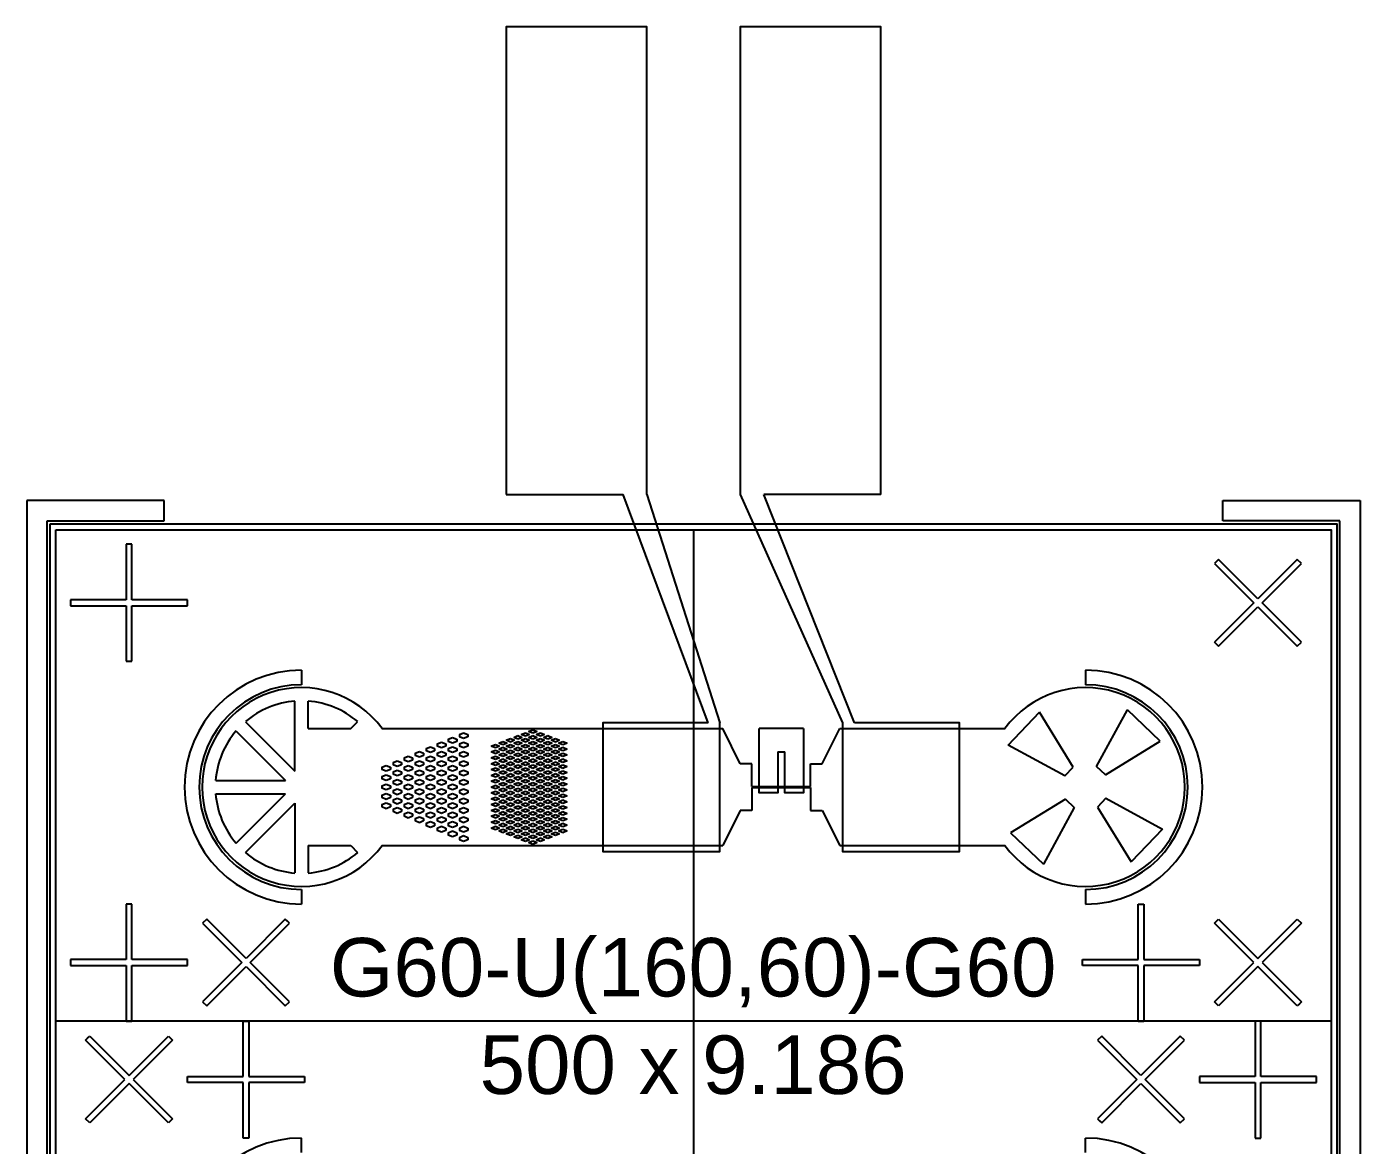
# Model space of a CAD drawing. Header units: inches. Extents: x -271009 to 5700, y -37000 to 38138.
# Drawn here: x -18200 to -6800, y -1062 to 8500 of the extents above; entities that cross this region are included whole.
import ezdxf

# ---------------------------------------------------------------- set-up
doc = ezdxf.new("R2010")
doc.units = ezdxf.units.IN
doc.header["$MEASUREMENT"] = 0
for name, color, linetype in [('Construction', 3, 'Continuous'), ('Electrodes', 4, 'Continuous'), ('PDMS', 6, 'Continuous')]:
    doc.layers.add(name, color=color, linetype=linetype)
doc.styles.get("Standard").update_dxf_attribs({"font": 'arial.ttf'})

msp = doc.modelspace()

# ---------------------------------------------------------------- linework, layer by layer
at = {"layer": 'Construction'}
for p, q in [((-12500, 4200), (-12500, -4200)), ((-7050, 0), (-17950, 0))]:
    msp.add_line(p, q, dxfattribs=at)
at = {"layer": 'Electrodes'}
for p, q in [((-17025, 4450), (-18200, 4450)), ((-18200, 4450), (-18200, -4450)), ((-17025, 4275), (-17025, 4450)), ((-14100, 4500), (-13100, 4500)), ((-12375, 2550), (-13100, 4500)), ((-12900, 4500), (-12275, 2550)), ((-12100, 4500), (-11225, 2550)), ((-10900, 4500), (-11900, 4500)), ((-11125, 2550), (-11900, 4500)), ((-7975, 4275), (-7975, 4450)), ((-7975, 4450), (-6800, 4450)), ((-6800, 4450), (-6800, -4450)), ((-18025, -4275), (-18025, 4275)), ((-18025, 4275), (-17025, 4275)), ((-6975, 4275), (-7975, 4275)), ((-6975, -4275), (-6975, 4275)), ((-17300, 4075), (-17350, 4075)), ((-17350, 4075), (-17350, 3600)), ((-17300, 3600), (-17300, 4075)), ((-8011, 3946), (-8046, 3911)), ((-8046, 3911), (-7710, 3575)), ((-7675, 3610), (-8011, 3946)), ((-7339, 3946), (-7675, 3610)), ((-7640, 3575), (-7304, 3911)), ((-7304, 3911), (-7339, 3946)), ((-17350, 3600), (-17825, 3600)), ((-17825, 3600), (-17825, 3550)), ((-17825, 3550), (-17350, 3550)), ((-17350, 3550), (-17350, 3075)), ((-16825, 3600), (-17300, 3600)), ((-17300, 3075), (-17300, 3550)), ((-17300, 3550), (-16825, 3550)), ((-16825, 3550), (-16825, 3600)), ((-7710, 3575), (-8046, 3239)), ((-8011, 3204), (-7675, 3540)), ((-7675, 3540), (-7339, 3204)), ((-7304, 3239), (-7640, 3575)), ((-8011, 3204), (-8046, 3239)), ((-7339, 3204), (-7304, 3239)), ((-17350, 3075), (-17300, 3075)), ((-15850, 3000), (-15850, 2875)), ((-9150, 3000), (-9150, 2875)), ((-15850, 1125), (-15850, 1000)), ((-9150, 1125), (-9150, 1000)), ((-17300, 1000), (-17350, 1000)), ((-17350, 1000), (-17350, 525)), ((-17300, 525), (-17300, 1000)), ((-8700, 525), (-8700, 1000)), ((-8700, 1000), (-8650, 1000)), ((-8650, 1000), (-8650, 525)), ((-16661, 871), (-16696, 836)), ((-16696, 836), (-16360, 500)), ((-16325, 535), (-16661, 871)), ((-15989, 871), (-16325, 535)), ((-16290, 500), (-15954, 836)), ((-15971, 854), (-15989, 871)), ((-15954, 836), (-15971, 854)), ((-8046, 836), (-8011, 871)), ((-7710, 500), (-8046, 836)), ((-8011, 871), (-7675, 535)), ((-7675, 535), (-7339, 871)), ((-7304, 836), (-7640, 500)), ((-7339, 871), (-7304, 836)), ((-17350, 525), (-17825, 525)), ((-17825, 525), (-17825, 475)), ((-17825, 475), (-17350, 475)), ((-17350, 475), (-17350, 0)), ((-16825, 525), (-17300, 525)), ((-17300, 0), (-17300, 475)), ((-17300, 475), (-16825, 475)), ((-16825, 475), (-16825, 525)), ((-16360, 500), (-16696, 164)), ((-16661, 129), (-16325, 465)), ((-16325, 465), (-15989, 129)), ((-15954, 164), (-16290, 500)), ((-9175, 475), (-9175, 525)), ((-9175, 525), (-8700, 525)), ((-8700, 475), (-9175, 475)), ((-8700, 0), (-8700, 475)), ((-8650, 525), (-8175, 525)), ((-8175, 475), (-8650, 475)), ((-8650, 475), (-8650, 0)), ((-8175, 525), (-8175, 475)), ((-8046, 164), (-7710, 500)), ((-7675, 465), (-8011, 129)), ((-7339, 129), (-7675, 465)), ((-7640, 500), (-7304, 164)), ((-16696, 164), (-16661, 129)), ((-15989, 129), (-15954, 164)), ((-8011, 129), (-8046, 164)), ((-7321, 146), (-7339, 129)), ((-7304, 164), (-7321, 146)), ((-17350, 0), (-17300, 0)), ((-16350, -475), (-16350, 0)), ((-16300, 0), (-16350, 0)), ((-16300, 0), (-16300, -475)), ((-8700, 0), (-8650, 0)), ((-7650, 0), (-7700, 0)), ((-7700, 0), (-7700, -475)), ((-7650, -475), (-7650, 0)), ((-17696, -164), (-17679, -146)), ((-17360, -500), (-17696, -164)), ((-17679, -146), (-17661, -129)), ((-17661, -129), (-17325, -465)), ((-17325, -465), (-16989, -129)), ((-16954, -164), (-17290, -500)), ((-16989, -129), (-16954, -164)), ((-9011, -129), (-9046, -164)), ((-9046, -164), (-8710, -500)), ((-8675, -465), (-9011, -129)), ((-8339, -129), (-8675, -465)), ((-8640, -500), (-8304, -164)), ((-8304, -164), (-8339, -129)), ((-17696, -836), (-17360, -500)), ((-17325, -535), (-17661, -871)), ((-16989, -871), (-17325, -535)), ((-17290, -500), (-16954, -836)), ((-16825, -475), (-16350, -475)), ((-16825, -525), (-16825, -475)), ((-16350, -525), (-16825, -525)), ((-16350, -1000), (-16350, -525)), ((-16300, -475), (-15825, -475)), ((-15825, -525), (-16300, -525)), ((-16300, -525), (-16300, -1000)), ((-15825, -475), (-15825, -525)), ((-8710, -500), (-9046, -836)), ((-9011, -871), (-8675, -535)), ((-8675, -535), (-8339, -871)), ((-8304, -836), (-8640, -500)), ((-8175, -475), (-8175, -525)), ((-7700, -475), (-8175, -475)), ((-8175, -525), (-7700, -525)), ((-7700, -525), (-7700, -1000)), ((-7175, -475), (-7650, -475)), ((-7650, -1000), (-7650, -525)), ((-7650, -525), (-7175, -525)), ((-7175, -525), (-7175, -475)), ((-17661, -871), (-17696, -836)), ((-16954, -836), (-16989, -871)), ((-9046, -836), (-9029, -854)), ((-9029, -854), (-9011, -871)), ((-8339, -871), (-8304, -836)), ((-16300, -1000), (-16350, -1000)), ((-15850, -1125), (-15850, -1000)), ((-9150, -1125), (-9150, -1000)), ((-7700, -1000), (-7650, -1000))]:
    msp.add_line(p, q, dxfattribs=at)
for points in [[(-12900, 4500), (-12900, 8500), (-14100, 8500), (-14100, 4500)], [(-10900, 4500), (-10900, 8500), (-12100, 8500), (-12100, 4500)], [(-12375, 2550), (-13275, 2550), (-13275, 1450), (-12275, 1450), (-12275, 2550)], [(-11225, 2550), (-11225, 1450), (-10225, 1450), (-10225, 2550), (-11125, 2550)], [(-11780, 2300), (-11780, 1950), (-11940, 1950), (-11940, 2500)], [(-11560, 2500), (-11940, 2500)], [(-11560, 2500), (-11560, 1950), (-11720, 1950), (-11720, 2300)], [(-11780, 2300), (-11720, 2300)]]:
    msp.add_lwpolyline(points, dxfattribs=at)
for centre, radius, start, end in [((-15850, 2000), 1000, 90, 270), ((-9150, 2000), 1000, 270, 90), ((-15850, 2000), 875, 90, 270), ((-9150, 2000), 875, 270, 90), ((-15850, -2000), 1000, 90, 270), ((-9150, -2000), 1000, 270, 90)]:
    msp.add_arc(centre, radius, start, end, dxfattribs=at)
at = {"layer": 'PDMS'}
for p, q in [((-17300, 4075), (-17350, 4075)), ((-17350, 4075), (-17350, 3600)), ((-17300, 3600), (-17300, 4075)), ((-8011, 3946), (-8046, 3911)), ((-8046, 3911), (-7710, 3575)), ((-7675, 3610), (-8011, 3946)), ((-7339, 3946), (-7675, 3610)), ((-7640, 3575), (-7304, 3911)), ((-7304, 3911), (-7339, 3946)), ((-17350, 3600), (-17825, 3600)), ((-17825, 3600), (-17825, 3550)), ((-17825, 3550), (-17350, 3550)), ((-17350, 3550), (-17350, 3075)), ((-16825, 3600), (-17300, 3600)), ((-17300, 3075), (-17300, 3550)), ((-17300, 3550), (-16825, 3550)), ((-16825, 3575), (-16825, 3600)), ((-16825, 3550), (-16825, 3575)), ((-7710, 3575), (-8046, 3239)), ((-8011, 3204), (-7675, 3540)), ((-7675, 3540), (-7339, 3204)), ((-7304, 3239), (-7640, 3575)), ((-8046, 3239), (-8011, 3204)), ((-7339, 3204), (-7304, 3239)), ((-17350, 3075), (-17300, 3075)), ((-15907, 2137), (-15907, 2734)), ((-15793, 2500), (-15793, 2734)), ((-9809, 2359), (-9541, 2640)), ((-9254, 2171), (-9541, 2640)), ((-9054, 2176), (-8791, 2659)), ((-8510, 2391), (-8791, 2659)), ((-16329, 2559), (-15907, 2137)), ((-15430, 2500), (-15371, 2559)), ((-16409, 2479), (-15987, 2057)), ((-15793, 2500), (-15430, 2500)), ((-15163, 2500), (-12250, 2500)), ((-14596, 2410), (-14560, 2425)), ((-14596, 2410), (-14596, 2390)), ((-14560, 2425), (-14524, 2410)), ((-14524, 2410), (-14524, 2390)), ((-14501, 2450), (-14465, 2465)), ((-14501, 2450), (-14501, 2430)), ((-14465, 2415), (-14501, 2430)), ((-14465, 2465), (-14429, 2450)), ((-14429, 2430), (-14465, 2415)), ((-14429, 2450), (-14429, 2430)), ((-14101, 2400), (-14065, 2415)), ((-14065, 2385), (-14101, 2400)), ((-14065, 2415), (-14029, 2400)), ((-14029, 2400), (-14065, 2385)), ((-14037, 2425), (-14001, 2440)), ((-14001, 2410), (-14037, 2425)), ((-14001, 2440), (-13965, 2425)), ((-13965, 2425), (-14001, 2410)), ((-13973, 2450), (-13937, 2465)), ((-13937, 2435), (-13973, 2450)), ((-13973, 2400), (-13937, 2415)), ((-13937, 2385), (-13973, 2400)), ((-13937, 2465), (-13901, 2450)), ((-13901, 2450), (-13937, 2435)), ((-13937, 2415), (-13901, 2400)), ((-13901, 2400), (-13937, 2385)), ((-13909, 2475), (-13873, 2490)), ((-13873, 2460), (-13909, 2475)), ((-13909, 2425), (-13873, 2440)), ((-13873, 2410), (-13909, 2425)), ((-13873, 2490), (-13837, 2475)), ((-13837, 2475), (-13873, 2460)), ((-13873, 2440), (-13837, 2425)), ((-13837, 2425), (-13873, 2410)), ((-13845, 2450), (-13809, 2465)), ((-13809, 2435), (-13845, 2450)), ((-13845, 2400), (-13809, 2415)), ((-13809, 2385), (-13845, 2400)), ((-13809, 2465), (-13773, 2450)), ((-13773, 2450), (-13809, 2435)), ((-13809, 2415), (-13773, 2400)), ((-13773, 2400), (-13809, 2385)), ((-13781, 2425), (-13745, 2440)), ((-13745, 2410), (-13781, 2425)), ((-13745, 2440), (-13709, 2425)), ((-13709, 2425), (-13745, 2410)), ((-13717, 2400), (-13681, 2415)), ((-13681, 2385), (-13717, 2400)), ((-13681, 2415), (-13645, 2400)), ((-13645, 2400), (-13681, 2385)), ((-12100, 2200), (-12250, 2500)), ((-11400, 2200), (-11250, 2500)), ((-11250, 2500), (-9837, 2500)), ((-14879, 2290), (-14843, 2305)), ((-14879, 2290), (-14879, 2270)), ((-14843, 2305), (-14807, 2290)), ((-14807, 2290), (-14807, 2270)), ((-14785, 2330), (-14749, 2345)), ((-14785, 2330), (-14785, 2310)), ((-14749, 2295), (-14785, 2310)), ((-14749, 2345), (-14713, 2330)), ((-14713, 2310), (-14749, 2295)), ((-14713, 2330), (-14713, 2310)), ((-14690, 2370), (-14654, 2385)), ((-14690, 2370), (-14690, 2350)), ((-14654, 2335), (-14690, 2350)), ((-14690, 2290), (-14654, 2305)), ((-14690, 2290), (-14690, 2270)), ((-14654, 2385), (-14618, 2370)), ((-14618, 2350), (-14654, 2335)), ((-14654, 2305), (-14618, 2290)), ((-14618, 2370), (-14618, 2350)), ((-14618, 2290), (-14618, 2270)), ((-14560, 2375), (-14596, 2390)), ((-14596, 2330), (-14560, 2345)), ((-14596, 2330), (-14596, 2310)), ((-14560, 2295), (-14596, 2310)), ((-14524, 2390), (-14560, 2375)), ((-14560, 2345), (-14524, 2330)), ((-14524, 2310), (-14560, 2295)), ((-14524, 2330), (-14524, 2310)), ((-14501, 2370), (-14465, 2385)), ((-14501, 2370), (-14501, 2350)), ((-14465, 2335), (-14501, 2350)), ((-14501, 2290), (-14465, 2305)), ((-14501, 2290), (-14501, 2270)), ((-14465, 2385), (-14429, 2370)), ((-14429, 2350), (-14465, 2335)), ((-14465, 2305), (-14429, 2290)), ((-14429, 2370), (-14429, 2350)), ((-14429, 2290), (-14429, 2270)), ((-14229, 2350), (-14193, 2365)), ((-14193, 2335), (-14229, 2350)), ((-14229, 2300), (-14193, 2315)), ((-14193, 2285), (-14229, 2300)), ((-14193, 2365), (-14157, 2350)), ((-14157, 2350), (-14193, 2335)), ((-14193, 2315), (-14157, 2300)), ((-14157, 2300), (-14193, 2285)), ((-14165, 2375), (-14129, 2390)), ((-14129, 2360), (-14165, 2375)), ((-14165, 2325), (-14129, 2340)), ((-14129, 2310), (-14165, 2325)), ((-14165, 2275), (-14129, 2290)), ((-14129, 2390), (-14093, 2375)), ((-14093, 2375), (-14129, 2360)), ((-14129, 2340), (-14093, 2325)), ((-14093, 2325), (-14129, 2310)), ((-14129, 2290), (-14093, 2275)), ((-14101, 2350), (-14065, 2365)), ((-14065, 2335), (-14101, 2350)), ((-14101, 2300), (-14065, 2315)), ((-14065, 2285), (-14101, 2300)), ((-14065, 2365), (-14029, 2350)), ((-14029, 2350), (-14065, 2335)), ((-14065, 2315), (-14029, 2300)), ((-14029, 2300), (-14065, 2285)), ((-14037, 2375), (-14001, 2390)), ((-14001, 2360), (-14037, 2375)), ((-14037, 2325), (-14001, 2340)), ((-14001, 2310), (-14037, 2325)), ((-14037, 2275), (-14001, 2290)), ((-14001, 2390), (-13965, 2375)), ((-13965, 2375), (-14001, 2360)), ((-14001, 2340), (-13965, 2325)), ((-13965, 2325), (-14001, 2310)), ((-14001, 2290), (-13965, 2275)), ((-13973, 2350), (-13937, 2365)), ((-13937, 2335), (-13973, 2350)), ((-13973, 2300), (-13937, 2315)), ((-13937, 2285), (-13973, 2300)), ((-13937, 2365), (-13901, 2350)), ((-13901, 2350), (-13937, 2335)), ((-13937, 2315), (-13901, 2300)), ((-13901, 2300), (-13937, 2285)), ((-13909, 2375), (-13873, 2390)), ((-13873, 2360), (-13909, 2375)), ((-13909, 2325), (-13873, 2340)), ((-13873, 2310), (-13909, 2325)), ((-13909, 2275), (-13873, 2290)), ((-13873, 2390), (-13837, 2375)), ((-13837, 2375), (-13873, 2360)), ((-13873, 2340), (-13837, 2325)), ((-13837, 2325), (-13873, 2310)), ((-13873, 2290), (-13837, 2275)), ((-13845, 2350), (-13809, 2365)), ((-13809, 2335), (-13845, 2350)), ((-13845, 2300), (-13809, 2315)), ((-13809, 2285), (-13845, 2300)), ((-13809, 2365), (-13773, 2350)), ((-13773, 2350), (-13809, 2335)), ((-13809, 2315), (-13773, 2300)), ((-13773, 2300), (-13809, 2285)), ((-13781, 2375), (-13745, 2390)), ((-13745, 2360), (-13781, 2375)), ((-13781, 2325), (-13745, 2340)), ((-13745, 2310), (-13781, 2325)), ((-13781, 2275), (-13745, 2290)), ((-13745, 2390), (-13709, 2375)), ((-13709, 2375), (-13745, 2360)), ((-13745, 2340), (-13709, 2325)), ((-13709, 2325), (-13745, 2310)), ((-13745, 2290), (-13709, 2275)), ((-13717, 2350), (-13681, 2365)), ((-13681, 2335), (-13717, 2350)), ((-13717, 2300), (-13681, 2315)), ((-13681, 2285), (-13717, 2300)), ((-13681, 2365), (-13645, 2350)), ((-13645, 2350), (-13681, 2335)), ((-13681, 2315), (-13645, 2300)), ((-13645, 2300), (-13681, 2285)), ((-13653, 2375), (-13617, 2390)), ((-13617, 2360), (-13653, 2375)), ((-13653, 2325), (-13617, 2340)), ((-13617, 2310), (-13653, 2325)), ((-13653, 2275), (-13617, 2290)), ((-13617, 2390), (-13581, 2375)), ((-13581, 2375), (-13617, 2360)), ((-13617, 2340), (-13581, 2325)), ((-13581, 2325), (-13617, 2310)), ((-13617, 2290), (-13581, 2275)), ((-9326, 2096), (-9809, 2359)), ((-8979, 2104), (-8510, 2391)), ((-15163, 2170), (-15127, 2185)), ((-15163, 2170), (-15163, 2150)), ((-15127, 2185), (-15091, 2170)), ((-15091, 2170), (-15091, 2150)), ((-15068, 2210), (-15032, 2225)), ((-15068, 2210), (-15068, 2190)), ((-15032, 2175), (-15068, 2190)), ((-15032, 2225), (-14996, 2210)), ((-14996, 2190), (-15032, 2175)), ((-14996, 2210), (-14996, 2190)), ((-14974, 2250), (-14938, 2265)), ((-14974, 2250), (-14974, 2230)), ((-14938, 2215), (-14974, 2230)), ((-14974, 2170), (-14938, 2185)), ((-14974, 2170), (-14974, 2150)), ((-14938, 2265), (-14902, 2250)), ((-14902, 2230), (-14938, 2215)), ((-14938, 2185), (-14902, 2170)), ((-14902, 2250), (-14902, 2230)), ((-14902, 2170), (-14902, 2150)), ((-14843, 2255), (-14879, 2270)), ((-14879, 2210), (-14843, 2225)), ((-14879, 2210), (-14879, 2190)), ((-14843, 2175), (-14879, 2190)), ((-14807, 2270), (-14843, 2255)), ((-14843, 2225), (-14807, 2210)), ((-14807, 2190), (-14843, 2175)), ((-14807, 2210), (-14807, 2190)), ((-14785, 2250), (-14749, 2265)), ((-14785, 2250), (-14785, 2230)), ((-14749, 2215), (-14785, 2230)), ((-14785, 2170), (-14749, 2185)), ((-14785, 2170), (-14785, 2150)), ((-14749, 2265), (-14713, 2250)), ((-14713, 2230), (-14749, 2215)), ((-14749, 2185), (-14713, 2170)), ((-14713, 2250), (-14713, 2230)), ((-14713, 2170), (-14713, 2150)), ((-14654, 2255), (-14690, 2270)), ((-14690, 2210), (-14654, 2225)), ((-14690, 2210), (-14690, 2190)), ((-14654, 2175), (-14690, 2190)), ((-14618, 2270), (-14654, 2255)), ((-14654, 2225), (-14618, 2210)), ((-14618, 2190), (-14654, 2175)), ((-14618, 2210), (-14618, 2190)), ((-14596, 2250), (-14560, 2265)), ((-14596, 2250), (-14596, 2230)), ((-14560, 2215), (-14596, 2230)), ((-14596, 2170), (-14560, 2185)), ((-14596, 2170), (-14596, 2150)), ((-14560, 2265), (-14524, 2250)), ((-14524, 2230), (-14560, 2215)), ((-14560, 2185), (-14524, 2170)), ((-14524, 2250), (-14524, 2230)), ((-14524, 2170), (-14524, 2150)), ((-14465, 2255), (-14501, 2270)), ((-14501, 2210), (-14465, 2225)), ((-14501, 2210), (-14501, 2190)), ((-14465, 2175), (-14501, 2190)), ((-14429, 2270), (-14465, 2255)), ((-14465, 2225), (-14429, 2210)), ((-14429, 2190), (-14465, 2175)), ((-14429, 2210), (-14429, 2190)), ((-14229, 2250), (-14193, 2265)), ((-14193, 2235), (-14229, 2250)), ((-14229, 2200), (-14193, 2215)), ((-14193, 2185), (-14229, 2200)), ((-14193, 2265), (-14157, 2250)), ((-14157, 2250), (-14193, 2235)), ((-14193, 2215), (-14157, 2200)), ((-14157, 2200), (-14193, 2185)), ((-14129, 2260), (-14165, 2275)), ((-14165, 2225), (-14129, 2240)), ((-14129, 2210), (-14165, 2225)), ((-14165, 2175), (-14129, 2190)), ((-14129, 2160), (-14165, 2175)), ((-14093, 2275), (-14129, 2260)), ((-14129, 2240), (-14093, 2225)), ((-14093, 2225), (-14129, 2210)), ((-14129, 2190), (-14093, 2175)), ((-14093, 2175), (-14129, 2160)), ((-14101, 2250), (-14065, 2265)), ((-14065, 2235), (-14101, 2250)), ((-14101, 2200), (-14065, 2215)), ((-14065, 2185), (-14101, 2200)), ((-14065, 2265), (-14029, 2250)), ((-14029, 2250), (-14065, 2235)), ((-14065, 2215), (-14029, 2200)), ((-14029, 2200), (-14065, 2185)), ((-14001, 2260), (-14037, 2275)), ((-14037, 2225), (-14001, 2240)), ((-14001, 2210), (-14037, 2225)), ((-14037, 2175), (-14001, 2190)), ((-14001, 2160), (-14037, 2175)), ((-13965, 2275), (-14001, 2260)), ((-14001, 2240), (-13965, 2225)), ((-13965, 2225), (-14001, 2210)), ((-14001, 2190), (-13965, 2175)), ((-13965, 2175), (-14001, 2160)), ((-13973, 2250), (-13937, 2265)), ((-13937, 2235), (-13973, 2250)), ((-13973, 2200), (-13937, 2215)), ((-13937, 2185), (-13973, 2200)), ((-13937, 2265), (-13901, 2250)), ((-13901, 2250), (-13937, 2235)), ((-13937, 2215), (-13901, 2200)), ((-13901, 2200), (-13937, 2185)), ((-13873, 2260), (-13909, 2275)), ((-13909, 2225), (-13873, 2240)), ((-13873, 2210), (-13909, 2225)), ((-13909, 2175), (-13873, 2190)), ((-13873, 2160), (-13909, 2175)), ((-13837, 2275), (-13873, 2260)), ((-13873, 2240), (-13837, 2225)), ((-13837, 2225), (-13873, 2210)), ((-13873, 2190), (-13837, 2175)), ((-13837, 2175), (-13873, 2160)), ((-13845, 2250), (-13809, 2265)), ((-13809, 2235), (-13845, 2250)), ((-13845, 2200), (-13809, 2215)), ((-13809, 2185), (-13845, 2200)), ((-13809, 2265), (-13773, 2250)), ((-13773, 2250), (-13809, 2235)), ((-13809, 2215), (-13773, 2200)), ((-13773, 2200), (-13809, 2185)), ((-13745, 2260), (-13781, 2275)), ((-13781, 2225), (-13745, 2240)), ((-13745, 2210), (-13781, 2225)), ((-13781, 2175), (-13745, 2190)), ((-13745, 2160), (-13781, 2175)), ((-13709, 2275), (-13745, 2260)), ((-13745, 2240), (-13709, 2225)), ((-13709, 2225), (-13745, 2210)), ((-13745, 2190), (-13709, 2175)), ((-13709, 2175), (-13745, 2160)), ((-13717, 2250), (-13681, 2265)), ((-13681, 2235), (-13717, 2250)), ((-13717, 2200), (-13681, 2215)), ((-13681, 2185), (-13717, 2200)), ((-13681, 2265), (-13645, 2250)), ((-13645, 2250), (-13681, 2235)), ((-13681, 2215), (-13645, 2200)), ((-13645, 2200), (-13681, 2185)), ((-13617, 2260), (-13653, 2275)), ((-13653, 2225), (-13617, 2240)), ((-13617, 2210), (-13653, 2225)), ((-13653, 2175), (-13617, 2190)), ((-13617, 2160), (-13653, 2175)), ((-13581, 2275), (-13617, 2260)), ((-13617, 2240), (-13581, 2225)), ((-13581, 2225), (-13617, 2210)), ((-13617, 2190), (-13581, 2175)), ((-13581, 2175), (-13617, 2160)), ((-12000, 2200), (-12100, 2200)), ((-12000, 2005), (-12000, 2200)), ((-11500, 2005), (-11500, 2200)), ((-11500, 2200), (-11400, 2200)), ((-9326, 2096), (-9254, 2171)), ((-8979, 2104), (-9054, 2176)), ((-16584, 2057), (-15987, 2057)), ((-15127, 2135), (-15163, 2150)), ((-15163, 2090), (-15127, 2105)), ((-15163, 2090), (-15163, 2070)), ((-15127, 2055), (-15163, 2070)), ((-15091, 2150), (-15127, 2135)), ((-15127, 2105), (-15091, 2090)), ((-15091, 2070), (-15127, 2055)), ((-15091, 2090), (-15091, 2070)), ((-15068, 2130), (-15032, 2145)), ((-15068, 2130), (-15068, 2110)), ((-15032, 2095), (-15068, 2110)), ((-15068, 2050), (-15032, 2065)), ((-15032, 2145), (-14996, 2130)), ((-14996, 2110), (-15032, 2095)), ((-15032, 2065), (-14996, 2050)), ((-14996, 2130), (-14996, 2110)), ((-14938, 2135), (-14974, 2150)), ((-14974, 2090), (-14938, 2105)), ((-14974, 2090), (-14974, 2070)), ((-14938, 2055), (-14974, 2070)), ((-14902, 2150), (-14938, 2135)), ((-14938, 2105), (-14902, 2090)), ((-14902, 2070), (-14938, 2055)), ((-14902, 2090), (-14902, 2070)), ((-14879, 2130), (-14843, 2145)), ((-14879, 2130), (-14879, 2110)), ((-14843, 2095), (-14879, 2110)), ((-14879, 2050), (-14843, 2065)), ((-14843, 2145), (-14807, 2130)), ((-14807, 2110), (-14843, 2095)), ((-14843, 2065), (-14807, 2050)), ((-14807, 2130), (-14807, 2110)), ((-14749, 2135), (-14785, 2150)), ((-14785, 2090), (-14749, 2105)), ((-14785, 2090), (-14785, 2070)), ((-14749, 2055), (-14785, 2070)), ((-14713, 2150), (-14749, 2135)), ((-14749, 2105), (-14713, 2090)), ((-14713, 2070), (-14749, 2055)), ((-14713, 2090), (-14713, 2070)), ((-14690, 2130), (-14654, 2145)), ((-14690, 2130), (-14690, 2110)), ((-14654, 2095), (-14690, 2110)), ((-14690, 2050), (-14654, 2065)), ((-14654, 2145), (-14618, 2130)), ((-14618, 2110), (-14654, 2095)), ((-14654, 2065), (-14618, 2050)), ((-14618, 2130), (-14618, 2110)), ((-14560, 2135), (-14596, 2150)), ((-14596, 2090), (-14560, 2105)), ((-14596, 2090), (-14596, 2070)), ((-14560, 2055), (-14596, 2070)), ((-14524, 2150), (-14560, 2135)), ((-14560, 2105), (-14524, 2090)), ((-14524, 2070), (-14560, 2055)), ((-14524, 2090), (-14524, 2070)), ((-14501, 2130), (-14465, 2145)), ((-14501, 2130), (-14501, 2110)), ((-14465, 2095), (-14501, 2110)), ((-14501, 2050), (-14465, 2065)), ((-14465, 2145), (-14429, 2130)), ((-14429, 2110), (-14465, 2095)), ((-14465, 2065), (-14429, 2050)), ((-14429, 2130), (-14429, 2110)), ((-14229, 2150), (-14193, 2165)), ((-14193, 2135), (-14229, 2150)), ((-14229, 2100), (-14193, 2115)), ((-14193, 2085), (-14229, 2100)), ((-14229, 2050), (-14193, 2065)), ((-14193, 2165), (-14157, 2150)), ((-14157, 2150), (-14193, 2135)), ((-14193, 2115), (-14157, 2100)), ((-14157, 2100), (-14193, 2085)), ((-14193, 2065), (-14157, 2050)), ((-14165, 2125), (-14129, 2140)), ((-14129, 2110), (-14165, 2125)), ((-14165, 2075), (-14129, 2090)), ((-14129, 2060), (-14165, 2075)), ((-14129, 2140), (-14093, 2125)), ((-14093, 2125), (-14129, 2110)), ((-14129, 2090), (-14093, 2075)), ((-14093, 2075), (-14129, 2060)), ((-14101, 2150), (-14065, 2165)), ((-14065, 2135), (-14101, 2150)), ((-14101, 2100), (-14065, 2115)), ((-14065, 2085), (-14101, 2100)), ((-14101, 2050), (-14065, 2065)), ((-14065, 2165), (-14029, 2150)), ((-14029, 2150), (-14065, 2135)), ((-14065, 2115), (-14029, 2100)), ((-14029, 2100), (-14065, 2085)), ((-14065, 2065), (-14029, 2050)), ((-14037, 2125), (-14001, 2140)), ((-14001, 2110), (-14037, 2125)), ((-14037, 2075), (-14001, 2090)), ((-14001, 2060), (-14037, 2075)), ((-14001, 2140), (-13965, 2125)), ((-13965, 2125), (-14001, 2110)), ((-14001, 2090), (-13965, 2075)), ((-13965, 2075), (-14001, 2060)), ((-13973, 2150), (-13937, 2165)), ((-13937, 2135), (-13973, 2150)), ((-13973, 2100), (-13937, 2115)), ((-13937, 2085), (-13973, 2100)), ((-13973, 2050), (-13937, 2065)), ((-13937, 2165), (-13901, 2150)), ((-13901, 2150), (-13937, 2135)), ((-13937, 2115), (-13901, 2100)), ((-13901, 2100), (-13937, 2085)), ((-13937, 2065), (-13901, 2050)), ((-13909, 2125), (-13873, 2140)), ((-13873, 2110), (-13909, 2125)), ((-13909, 2075), (-13873, 2090)), ((-13873, 2060), (-13909, 2075)), ((-13873, 2140), (-13837, 2125)), ((-13837, 2125), (-13873, 2110)), ((-13873, 2090), (-13837, 2075)), ((-13837, 2075), (-13873, 2060)), ((-13845, 2150), (-13809, 2165)), ((-13809, 2135), (-13845, 2150)), ((-13845, 2100), (-13809, 2115)), ((-13809, 2085), (-13845, 2100)), ((-13845, 2050), (-13809, 2065)), ((-13809, 2165), (-13773, 2150)), ((-13773, 2150), (-13809, 2135)), ((-13809, 2115), (-13773, 2100)), ((-13773, 2100), (-13809, 2085)), ((-13809, 2065), (-13773, 2050)), ((-13781, 2125), (-13745, 2140)), ((-13745, 2110), (-13781, 2125)), ((-13781, 2075), (-13745, 2090)), ((-13745, 2060), (-13781, 2075)), ((-13745, 2140), (-13709, 2125)), ((-13709, 2125), (-13745, 2110)), ((-13745, 2090), (-13709, 2075)), ((-13709, 2075), (-13745, 2060)), ((-13717, 2150), (-13681, 2165)), ((-13681, 2135), (-13717, 2150)), ((-13717, 2100), (-13681, 2115)), ((-13681, 2085), (-13717, 2100)), ((-13717, 2050), (-13681, 2065)), ((-13681, 2165), (-13645, 2150)), ((-13645, 2150), (-13681, 2135)), ((-13681, 2115), (-13645, 2100)), ((-13645, 2100), (-13681, 2085)), ((-13681, 2065), (-13645, 2050)), ((-13653, 2125), (-13617, 2140)), ((-13617, 2110), (-13653, 2125)), ((-13653, 2075), (-13617, 2090)), ((-13617, 2060), (-13653, 2075)), ((-13617, 2140), (-13581, 2125)), ((-13581, 2125), (-13617, 2110)), ((-13617, 2090), (-13581, 2075)), ((-13581, 2075), (-13617, 2060)), ((-16584, 1943), (-15987, 1943)), ((-16409, 1521), (-15987, 1943)), ((-15163, 2010), (-15127, 2025)), ((-15163, 2010), (-15163, 1990)), ((-15127, 1975), (-15163, 1990)), ((-15163, 1930), (-15127, 1945)), ((-15127, 2025), (-15091, 2010)), ((-15091, 1990), (-15127, 1975)), ((-15127, 1945), (-15091, 1930)), ((-15091, 2010), (-15091, 1990)), ((-15068, 2050), (-15068, 2030)), ((-15032, 2015), (-15068, 2030)), ((-15068, 1970), (-15032, 1985)), ((-15068, 1970), (-15068, 1950)), ((-15032, 1935), (-15068, 1950)), ((-14996, 2030), (-15032, 2015)), ((-15032, 1985), (-14996, 1970)), ((-14996, 1950), (-15032, 1935)), ((-14996, 2050), (-14996, 2030)), ((-14996, 1970), (-14996, 1950)), ((-14974, 2010), (-14938, 2025)), ((-14974, 2010), (-14974, 1990)), ((-14938, 1975), (-14974, 1990)), ((-14974, 1930), (-14938, 1945)), ((-14938, 2025), (-14902, 2010)), ((-14902, 1990), (-14938, 1975)), ((-14938, 1945), (-14902, 1930)), ((-14902, 2010), (-14902, 1990)), ((-14879, 2050), (-14879, 2030)), ((-14843, 2015), (-14879, 2030)), ((-14879, 1970), (-14843, 1985)), ((-14879, 1970), (-14879, 1950)), ((-14843, 1935), (-14879, 1950)), ((-14807, 2030), (-14843, 2015)), ((-14843, 1985), (-14807, 1970)), ((-14807, 1950), (-14843, 1935)), ((-14807, 2050), (-14807, 2030)), ((-14807, 1970), (-14807, 1950)), ((-14785, 2010), (-14749, 2025)), ((-14785, 2010), (-14785, 1990)), ((-14749, 1975), (-14785, 1990)), ((-14785, 1930), (-14749, 1945)), ((-14749, 2025), (-14713, 2010)), ((-14713, 1990), (-14749, 1975)), ((-14749, 1945), (-14713, 1930)), ((-14713, 2010), (-14713, 1990)), ((-14690, 2050), (-14690, 2030)), ((-14654, 2015), (-14690, 2030)), ((-14690, 1970), (-14654, 1985)), ((-14690, 1970), (-14690, 1950)), ((-14654, 1935), (-14690, 1950)), ((-14618, 2030), (-14654, 2015)), ((-14654, 1985), (-14618, 1970)), ((-14618, 1950), (-14654, 1935)), ((-14618, 2050), (-14618, 2030)), ((-14618, 1970), (-14618, 1950)), ((-14596, 2010), (-14560, 2025)), ((-14596, 2010), (-14596, 1990)), ((-14560, 1975), (-14596, 1990)), ((-14596, 1930), (-14560, 1945)), ((-14560, 2025), (-14524, 2010)), ((-14524, 1990), (-14560, 1975)), ((-14560, 1945), (-14524, 1930)), ((-14524, 2010), (-14524, 1990)), ((-14501, 2050), (-14501, 2030)), ((-14465, 2015), (-14501, 2030)), ((-14501, 1970), (-14465, 1985)), ((-14501, 1970), (-14501, 1950)), ((-14465, 1935), (-14501, 1950)), ((-14429, 2030), (-14465, 2015)), ((-14465, 1985), (-14429, 1970)), ((-14429, 1950), (-14465, 1935)), ((-14429, 2050), (-14429, 2030)), ((-14429, 1970), (-14429, 1950)), ((-14193, 2035), (-14229, 2050)), ((-14229, 2000), (-14193, 2015)), ((-14193, 1985), (-14229, 2000)), ((-14229, 1950), (-14193, 1965)), ((-14193, 1935), (-14229, 1950)), ((-14157, 2050), (-14193, 2035)), ((-14193, 2015), (-14157, 2000)), ((-14157, 2000), (-14193, 1985)), ((-14193, 1965), (-14157, 1950)), ((-14157, 1950), (-14193, 1935)), ((-14165, 2025), (-14129, 2040)), ((-14129, 2010), (-14165, 2025)), ((-14165, 1975), (-14129, 1990)), ((-14129, 1960), (-14165, 1975)), ((-14165, 1925), (-14129, 1940)), ((-14129, 2040), (-14093, 2025)), ((-14093, 2025), (-14129, 2010)), ((-14129, 1990), (-14093, 1975)), ((-14093, 1975), (-14129, 1960)), ((-14129, 1940), (-14093, 1925)), ((-14065, 2035), (-14101, 2050)), ((-14101, 2000), (-14065, 2015)), ((-14065, 1985), (-14101, 2000)), ((-14101, 1950), (-14065, 1965)), ((-14065, 1935), (-14101, 1950)), ((-14029, 2050), (-14065, 2035)), ((-14065, 2015), (-14029, 2000)), ((-14029, 2000), (-14065, 1985)), ((-14065, 1965), (-14029, 1950)), ((-14029, 1950), (-14065, 1935)), ((-14037, 2025), (-14001, 2040)), ((-14001, 2010), (-14037, 2025)), ((-14037, 1975), (-14001, 1990)), ((-14001, 1960), (-14037, 1975)), ((-14037, 1925), (-14001, 1940)), ((-14001, 2040), (-13965, 2025)), ((-13965, 2025), (-14001, 2010)), ((-14001, 1990), (-13965, 1975)), ((-13965, 1975), (-14001, 1960)), ((-14001, 1940), (-13965, 1925)), ((-13937, 2035), (-13973, 2050)), ((-13973, 2000), (-13937, 2015)), ((-13937, 1985), (-13973, 2000)), ((-13973, 1950), (-13937, 1965)), ((-13937, 1935), (-13973, 1950)), ((-13901, 2050), (-13937, 2035)), ((-13937, 2015), (-13901, 2000)), ((-13901, 2000), (-13937, 1985)), ((-13937, 1965), (-13901, 1950)), ((-13901, 1950), (-13937, 1935)), ((-13909, 2025), (-13873, 2040)), ((-13873, 2010), (-13909, 2025)), ((-13909, 1975), (-13873, 1990)), ((-13873, 1960), (-13909, 1975)), ((-13909, 1925), (-13873, 1940)), ((-13873, 2040), (-13837, 2025)), ((-13837, 2025), (-13873, 2010)), ((-13873, 1990), (-13837, 1975)), ((-13837, 1975), (-13873, 1960)), ((-13873, 1940), (-13837, 1925)), ((-13809, 2035), (-13845, 2050)), ((-13845, 2000), (-13809, 2015)), ((-13809, 1985), (-13845, 2000)), ((-13845, 1950), (-13809, 1965)), ((-13809, 1935), (-13845, 1950)), ((-13773, 2050), (-13809, 2035)), ((-13809, 2015), (-13773, 2000)), ((-13773, 2000), (-13809, 1985)), ((-13809, 1965), (-13773, 1950)), ((-13773, 1950), (-13809, 1935)), ((-13781, 2025), (-13745, 2040)), ((-13745, 2010), (-13781, 2025)), ((-13781, 1975), (-13745, 1990)), ((-13745, 1960), (-13781, 1975)), ((-13781, 1925), (-13745, 1940)), ((-13745, 2040), (-13709, 2025)), ((-13709, 2025), (-13745, 2010)), ((-13745, 1990), (-13709, 1975)), ((-13709, 1975), (-13745, 1960)), ((-13745, 1940), (-13709, 1925)), ((-13681, 2035), (-13717, 2050)), ((-13717, 2000), (-13681, 2015)), ((-13681, 1985), (-13717, 2000)), ((-13717, 1950), (-13681, 1965)), ((-13681, 1935), (-13717, 1950)), ((-13645, 2050), (-13681, 2035)), ((-13681, 2015), (-13645, 2000)), ((-13645, 2000), (-13681, 1985)), ((-13681, 1965), (-13645, 1950)), ((-13645, 1950), (-13681, 1935)), ((-13653, 2025), (-13617, 2040)), ((-13617, 2010), (-13653, 2025)), ((-13653, 1975), (-13617, 1990)), ((-13617, 1960), (-13653, 1975)), ((-13653, 1925), (-13617, 1940)), ((-13617, 2040), (-13581, 2025)), ((-13581, 2025), (-13617, 2010)), ((-13617, 1990), (-13581, 1975)), ((-13581, 1975), (-13617, 1960)), ((-13617, 1940), (-13581, 1925)), ((-12000, 2005), (-11500, 2005)), ((-12000, 1995), (-11500, 1995)), ((-12000, 1995), (-12000, 1800)), ((-11500, 1995), (-11500, 1800)), ((-16329, 1441), (-15907, 1863)), ((-15907, 1863), (-15907, 1266)), ((-15163, 1930), (-15163, 1910)), ((-15127, 1895), (-15163, 1910)), ((-15163, 1850), (-15127, 1865)), ((-15163, 1850), (-15163, 1830)), ((-15127, 1815), (-15163, 1830)), ((-15091, 1910), (-15127, 1895)), ((-15127, 1865), (-15091, 1850)), ((-15091, 1830), (-15127, 1815)), ((-15091, 1930), (-15091, 1910)), ((-15091, 1850), (-15091, 1830)), ((-15068, 1890), (-15032, 1905)), ((-15068, 1890), (-15068, 1870)), ((-15032, 1855), (-15068, 1870)), ((-15068, 1810), (-15032, 1825)), ((-15032, 1905), (-14996, 1890)), ((-14996, 1870), (-15032, 1855)), ((-15032, 1825), (-14996, 1810)), ((-14996, 1890), (-14996, 1870)), ((-14974, 1930), (-14974, 1910)), ((-14938, 1895), (-14974, 1910)), ((-14974, 1850), (-14938, 1865)), ((-14974, 1850), (-14974, 1830)), ((-14938, 1815), (-14974, 1830)), ((-14902, 1910), (-14938, 1895)), ((-14938, 1865), (-14902, 1850)), ((-14902, 1830), (-14938, 1815)), ((-14902, 1930), (-14902, 1910)), ((-14902, 1850), (-14902, 1830)), ((-14879, 1890), (-14843, 1905)), ((-14879, 1890), (-14879, 1870)), ((-14843, 1855), (-14879, 1870)), ((-14879, 1810), (-14843, 1825)), ((-14843, 1905), (-14807, 1890)), ((-14807, 1870), (-14843, 1855)), ((-14843, 1825), (-14807, 1810)), ((-14807, 1890), (-14807, 1870)), ((-14785, 1930), (-14785, 1910)), ((-14749, 1895), (-14785, 1910)), ((-14785, 1850), (-14749, 1865)), ((-14785, 1850), (-14785, 1830)), ((-14749, 1815), (-14785, 1830)), ((-14713, 1910), (-14749, 1895)), ((-14749, 1865), (-14713, 1850)), ((-14713, 1830), (-14749, 1815)), ((-14713, 1930), (-14713, 1910)), ((-14713, 1850), (-14713, 1830)), ((-14690, 1890), (-14654, 1905)), ((-14690, 1890), (-14690, 1870)), ((-14654, 1855), (-14690, 1870)), ((-14690, 1810), (-14654, 1825)), ((-14654, 1905), (-14618, 1890)), ((-14618, 1870), (-14654, 1855)), ((-14654, 1825), (-14618, 1810)), ((-14618, 1890), (-14618, 1870)), ((-14596, 1930), (-14596, 1910)), ((-14560, 1895), (-14596, 1910)), ((-14596, 1850), (-14560, 1865)), ((-14596, 1850), (-14596, 1830)), ((-14560, 1815), (-14596, 1830)), ((-14524, 1910), (-14560, 1895)), ((-14560, 1865), (-14524, 1850)), ((-14524, 1830), (-14560, 1815)), ((-14524, 1930), (-14524, 1910)), ((-14524, 1850), (-14524, 1830)), ((-14501, 1890), (-14465, 1905)), ((-14501, 1890), (-14501, 1870)), ((-14465, 1855), (-14501, 1870)), ((-14501, 1810), (-14465, 1825)), ((-14465, 1905), (-14429, 1890)), ((-14429, 1870), (-14465, 1855)), ((-14465, 1825), (-14429, 1810)), ((-14429, 1890), (-14429, 1870)), ((-14229, 1900), (-14193, 1915)), ((-14193, 1885), (-14229, 1900)), ((-14229, 1850), (-14193, 1865)), ((-14193, 1835), (-14229, 1850)), ((-14193, 1915), (-14157, 1900)), ((-14157, 1900), (-14193, 1885)), ((-14193, 1865), (-14157, 1850)), ((-14157, 1850), (-14193, 1835)), ((-14129, 1910), (-14165, 1925)), ((-14165, 1875), (-14129, 1890)), ((-14129, 1860), (-14165, 1875)), ((-14165, 1825), (-14129, 1840)), ((-14129, 1810), (-14165, 1825)), ((-14093, 1925), (-14129, 1910)), ((-14129, 1890), (-14093, 1875)), ((-14093, 1875), (-14129, 1860)), ((-14129, 1840), (-14093, 1825)), ((-14093, 1825), (-14129, 1810)), ((-14101, 1900), (-14065, 1915)), ((-14065, 1885), (-14101, 1900)), ((-14101, 1850), (-14065, 1865)), ((-14065, 1835), (-14101, 1850)), ((-14065, 1915), (-14029, 1900)), ((-14029, 1900), (-14065, 1885)), ((-14065, 1865), (-14029, 1850)), ((-14029, 1850), (-14065, 1835)), ((-14001, 1910), (-14037, 1925)), ((-14037, 1875), (-14001, 1890)), ((-14001, 1860), (-14037, 1875)), ((-14037, 1825), (-14001, 1840)), ((-14001, 1810), (-14037, 1825)), ((-13965, 1925), (-14001, 1910)), ((-14001, 1890), (-13965, 1875)), ((-13965, 1875), (-14001, 1860)), ((-14001, 1840), (-13965, 1825)), ((-13965, 1825), (-14001, 1810)), ((-13973, 1900), (-13937, 1915)), ((-13937, 1885), (-13973, 1900)), ((-13973, 1850), (-13937, 1865)), ((-13937, 1835), (-13973, 1850)), ((-13937, 1915), (-13901, 1900)), ((-13901, 1900), (-13937, 1885)), ((-13937, 1865), (-13901, 1850)), ((-13901, 1850), (-13937, 1835)), ((-13873, 1910), (-13909, 1925)), ((-13909, 1875), (-13873, 1890)), ((-13873, 1860), (-13909, 1875)), ((-13909, 1825), (-13873, 1840)), ((-13873, 1810), (-13909, 1825)), ((-13837, 1925), (-13873, 1910)), ((-13873, 1890), (-13837, 1875)), ((-13837, 1875), (-13873, 1860)), ((-13873, 1840), (-13837, 1825)), ((-13837, 1825), (-13873, 1810)), ((-13845, 1900), (-13809, 1915)), ((-13809, 1885), (-13845, 1900)), ((-13845, 1850), (-13809, 1865)), ((-13809, 1835), (-13845, 1850)), ((-13809, 1915), (-13773, 1900)), ((-13773, 1900), (-13809, 1885)), ((-13809, 1865), (-13773, 1850)), ((-13773, 1850), (-13809, 1835)), ((-13745, 1910), (-13781, 1925)), ((-13781, 1875), (-13745, 1890)), ((-13745, 1860), (-13781, 1875)), ((-13781, 1825), (-13745, 1840)), ((-13745, 1810), (-13781, 1825)), ((-13709, 1925), (-13745, 1910)), ((-13745, 1890), (-13709, 1875)), ((-13709, 1875), (-13745, 1860)), ((-13745, 1840), (-13709, 1825)), ((-13709, 1825), (-13745, 1810)), ((-13717, 1900), (-13681, 1915)), ((-13681, 1885), (-13717, 1900)), ((-13717, 1850), (-13681, 1865)), ((-13681, 1835), (-13717, 1850)), ((-13681, 1915), (-13645, 1900)), ((-13645, 1900), (-13681, 1885)), ((-13681, 1865), (-13645, 1850)), ((-13645, 1850), (-13681, 1835)), ((-13617, 1910), (-13653, 1925)), ((-13653, 1875), (-13617, 1890)), ((-13617, 1860), (-13653, 1875)), ((-13653, 1825), (-13617, 1840)), ((-13617, 1810), (-13653, 1825)), ((-13581, 1925), (-13617, 1910)), ((-13617, 1890), (-13581, 1875)), ((-13581, 1875), (-13617, 1860)), ((-13617, 1840), (-13581, 1825)), ((-13581, 1825), (-13617, 1810)), ((-9321, 1896), (-9790, 1609)), ((-9246, 1824), (-9509, 1341)), ((-9321, 1896), (-9246, 1824)), ((-8974, 1904), (-9046, 1829)), ((-9046, 1829), (-8759, 1360)), ((-8974, 1904), (-8491, 1641)), ((-15068, 1810), (-15068, 1790)), ((-15032, 1775), (-15068, 1790)), ((-14996, 1790), (-15032, 1775)), ((-14996, 1810), (-14996, 1790)), ((-14974, 1770), (-14938, 1785)), ((-14974, 1770), (-14974, 1750)), ((-14938, 1735), (-14974, 1750)), ((-14938, 1785), (-14902, 1770)), ((-14902, 1750), (-14938, 1735)), ((-14902, 1770), (-14902, 1750)), ((-14879, 1810), (-14879, 1790)), ((-14843, 1775), (-14879, 1790)), ((-14879, 1730), (-14843, 1745)), ((-14879, 1730), (-14879, 1710)), ((-14807, 1790), (-14843, 1775)), ((-14843, 1745), (-14807, 1730)), ((-14807, 1810), (-14807, 1790)), ((-14807, 1730), (-14807, 1710)), ((-14785, 1770), (-14749, 1785)), ((-14785, 1770), (-14785, 1750)), ((-14749, 1735), (-14785, 1750)), ((-14749, 1785), (-14713, 1770)), ((-14713, 1750), (-14749, 1735)), ((-14713, 1770), (-14713, 1750)), ((-14690, 1810), (-14690, 1790)), ((-14654, 1775), (-14690, 1790)), ((-14690, 1730), (-14654, 1745)), ((-14690, 1730), (-14690, 1710)), ((-14618, 1790), (-14654, 1775)), ((-14654, 1745), (-14618, 1730)), ((-14618, 1810), (-14618, 1790)), ((-14618, 1730), (-14618, 1710)), ((-14596, 1770), (-14560, 1785)), ((-14596, 1770), (-14596, 1750)), ((-14560, 1735), (-14596, 1750)), ((-14560, 1785), (-14524, 1770)), ((-14524, 1750), (-14560, 1735)), ((-14524, 1770), (-14524, 1750)), ((-14501, 1810), (-14501, 1790)), ((-14465, 1775), (-14501, 1790)), ((-14501, 1730), (-14465, 1745)), ((-14501, 1730), (-14501, 1710)), ((-14429, 1790), (-14465, 1775)), ((-14465, 1745), (-14429, 1730)), ((-14429, 1810), (-14429, 1790)), ((-14429, 1730), (-14429, 1710)), ((-14229, 1800), (-14193, 1815)), ((-14193, 1785), (-14229, 1800)), ((-14229, 1750), (-14193, 1765)), ((-14193, 1735), (-14229, 1750)), ((-14229, 1700), (-14193, 1715)), ((-14193, 1815), (-14157, 1800)), ((-14157, 1800), (-14193, 1785)), ((-14193, 1765), (-14157, 1750)), ((-14157, 1750), (-14193, 1735)), ((-14193, 1715), (-14157, 1700)), ((-14165, 1775), (-14129, 1790)), ((-14129, 1760), (-14165, 1775)), ((-14165, 1725), (-14129, 1740)), ((-14129, 1710), (-14165, 1725)), ((-14129, 1790), (-14093, 1775)), ((-14093, 1775), (-14129, 1760)), ((-14129, 1740), (-14093, 1725)), ((-14093, 1725), (-14129, 1710)), ((-14101, 1800), (-14065, 1815)), ((-14065, 1785), (-14101, 1800)), ((-14101, 1750), (-14065, 1765)), ((-14065, 1735), (-14101, 1750)), ((-14101, 1700), (-14065, 1715)), ((-14065, 1815), (-14029, 1800)), ((-14029, 1800), (-14065, 1785)), ((-14065, 1765), (-14029, 1750)), ((-14029, 1750), (-14065, 1735)), ((-14065, 1715), (-14029, 1700)), ((-14037, 1775), (-14001, 1790)), ((-14001, 1760), (-14037, 1775)), ((-14037, 1725), (-14001, 1740)), ((-14001, 1710), (-14037, 1725)), ((-14001, 1790), (-13965, 1775)), ((-13965, 1775), (-14001, 1760)), ((-14001, 1740), (-13965, 1725)), ((-13965, 1725), (-14001, 1710)), ((-13973, 1800), (-13937, 1815)), ((-13937, 1785), (-13973, 1800)), ((-13973, 1750), (-13937, 1765)), ((-13937, 1735), (-13973, 1750)), ((-13973, 1700), (-13937, 1715)), ((-13937, 1815), (-13901, 1800)), ((-13901, 1800), (-13937, 1785)), ((-13937, 1765), (-13901, 1750)), ((-13901, 1750), (-13937, 1735)), ((-13937, 1715), (-13901, 1700)), ((-13909, 1775), (-13873, 1790)), ((-13873, 1760), (-13909, 1775)), ((-13909, 1725), (-13873, 1740)), ((-13873, 1710), (-13909, 1725)), ((-13873, 1790), (-13837, 1775)), ((-13837, 1775), (-13873, 1760)), ((-13873, 1740), (-13837, 1725)), ((-13837, 1725), (-13873, 1710)), ((-13845, 1800), (-13809, 1815)), ((-13809, 1785), (-13845, 1800)), ((-13845, 1750), (-13809, 1765)), ((-13809, 1735), (-13845, 1750)), ((-13845, 1700), (-13809, 1715)), ((-13809, 1815), (-13773, 1800)), ((-13773, 1800), (-13809, 1785)), ((-13809, 1765), (-13773, 1750)), ((-13773, 1750), (-13809, 1735)), ((-13809, 1715), (-13773, 1700)), ((-13781, 1775), (-13745, 1790)), ((-13745, 1760), (-13781, 1775)), ((-13781, 1725), (-13745, 1740)), ((-13745, 1710), (-13781, 1725)), ((-13745, 1790), (-13709, 1775)), ((-13709, 1775), (-13745, 1760)), ((-13745, 1740), (-13709, 1725)), ((-13709, 1725), (-13745, 1710)), ((-13717, 1800), (-13681, 1815)), ((-13681, 1785), (-13717, 1800)), ((-13717, 1750), (-13681, 1765)), ((-13681, 1735), (-13717, 1750)), ((-13717, 1700), (-13681, 1715)), ((-13681, 1815), (-13645, 1800)), ((-13645, 1800), (-13681, 1785)), ((-13681, 1765), (-13645, 1750)), ((-13645, 1750), (-13681, 1735)), ((-13681, 1715), (-13645, 1700)), ((-13653, 1775), (-13617, 1790)), ((-13617, 1760), (-13653, 1775)), ((-13653, 1725), (-13617, 1740)), ((-13617, 1710), (-13653, 1725)), ((-13617, 1790), (-13581, 1775)), ((-13581, 1775), (-13617, 1760)), ((-13617, 1740), (-13581, 1725)), ((-13581, 1725), (-13617, 1710)), ((-12100, 1800), (-12250, 1500)), ((-12000, 1800), (-12100, 1800)), ((-11500, 1800), (-11400, 1800)), ((-11400, 1800), (-11250, 1500)), ((-14843, 1695), (-14879, 1710)), ((-14807, 1710), (-14843, 1695)), ((-14785, 1690), (-14749, 1705)), ((-14785, 1690), (-14785, 1670)), ((-14749, 1655), (-14785, 1670)), ((-14749, 1705), (-14713, 1690)), ((-14713, 1670), (-14749, 1655)), ((-14713, 1690), (-14713, 1670)), ((-14654, 1695), (-14690, 1710)), ((-14690, 1650), (-14654, 1665)), ((-14690, 1650), (-14690, 1630)), ((-14654, 1615), (-14690, 1630)), ((-14618, 1710), (-14654, 1695)), ((-14654, 1665), (-14618, 1650)), ((-14618, 1630), (-14654, 1615)), ((-14618, 1650), (-14618, 1630)), ((-14596, 1690), (-14560, 1705)), ((-14596, 1690), (-14596, 1670)), ((-14560, 1655), (-14596, 1670)), ((-14596, 1610), (-14560, 1625)), ((-14596, 1610), (-14596, 1590)), ((-14560, 1705), (-14524, 1690)), ((-14524, 1670), (-14560, 1655)), ((-14560, 1625), (-14524, 1610)), ((-14524, 1690), (-14524, 1670)), ((-14524, 1610), (-14524, 1590)), ((-14465, 1695), (-14501, 1710)), ((-14501, 1650), (-14465, 1665)), ((-14501, 1650), (-14501, 1630)), ((-14465, 1615), (-14501, 1630)), ((-14429, 1710), (-14465, 1695)), ((-14465, 1665), (-14429, 1650)), ((-14429, 1630), (-14465, 1615)), ((-14429, 1650), (-14429, 1630)), ((-14193, 1685), (-14229, 1700)), ((-14229, 1650), (-14193, 1665)), ((-14193, 1635), (-14229, 1650)), ((-14157, 1700), (-14193, 1685)), ((-14193, 1665), (-14157, 1650)), ((-14157, 1650), (-14193, 1635)), ((-14165, 1675), (-14129, 1690)), ((-14129, 1660), (-14165, 1675)), ((-14165, 1625), (-14129, 1640)), ((-14129, 1610), (-14165, 1625)), ((-14129, 1690), (-14093, 1675)), ((-14093, 1675), (-14129, 1660)), ((-14129, 1640), (-14093, 1625)), ((-14093, 1625), (-14129, 1610)), ((-14065, 1685), (-14101, 1700)), ((-14101, 1650), (-14065, 1665)), ((-14065, 1635), (-14101, 1650)), ((-14101, 1600), (-14065, 1615)), ((-14065, 1585), (-14101, 1600)), ((-14029, 1700), (-14065, 1685)), ((-14065, 1665), (-14029, 1650)), ((-14029, 1650), (-14065, 1635)), ((-14065, 1615), (-14029, 1600)), ((-14029, 1600), (-14065, 1585)), ((-14037, 1675), (-14001, 1690)), ((-14001, 1660), (-14037, 1675)), ((-14037, 1625), (-14001, 1640)), ((-14001, 1610), (-14037, 1625)), ((-14001, 1690), (-13965, 1675)), ((-13965, 1675), (-14001, 1660)), ((-14001, 1640), (-13965, 1625)), ((-13965, 1625), (-14001, 1610)), ((-13937, 1685), (-13973, 1700)), ((-13973, 1650), (-13937, 1665)), ((-13937, 1635), (-13973, 1650)), ((-13973, 1600), (-13937, 1615)), ((-13937, 1585), (-13973, 1600)), ((-13901, 1700), (-13937, 1685)), ((-13937, 1665), (-13901, 1650)), ((-13901, 1650), (-13937, 1635)), ((-13937, 1615), (-13901, 1600)), ((-13901, 1600), (-13937, 1585)), ((-13909, 1675), (-13873, 1690)), ((-13873, 1660), (-13909, 1675)), ((-13909, 1625), (-13873, 1640)), ((-13873, 1610), (-13909, 1625)), ((-13873, 1690), (-13837, 1675)), ((-13837, 1675), (-13873, 1660)), ((-13873, 1640), (-13837, 1625)), ((-13837, 1625), (-13873, 1610)), ((-13809, 1685), (-13845, 1700)), ((-13845, 1650), (-13809, 1665)), ((-13809, 1635), (-13845, 1650)), ((-13845, 1600), (-13809, 1615)), ((-13809, 1585), (-13845, 1600)), ((-13773, 1700), (-13809, 1685)), ((-13809, 1665), (-13773, 1650)), ((-13773, 1650), (-13809, 1635)), ((-13809, 1615), (-13773, 1600)), ((-13773, 1600), (-13809, 1585)), ((-13781, 1675), (-13745, 1690)), ((-13745, 1660), (-13781, 1675)), ((-13781, 1625), (-13745, 1640)), ((-13745, 1610), (-13781, 1625)), ((-13745, 1690), (-13709, 1675)), ((-13709, 1675), (-13745, 1660)), ((-13745, 1640), (-13709, 1625)), ((-13709, 1625), (-13745, 1610)), ((-13681, 1685), (-13717, 1700)), ((-13717, 1650), (-13681, 1665)), ((-13681, 1635), (-13717, 1650)), ((-13717, 1600), (-13681, 1615)), ((-13681, 1585), (-13717, 1600)), ((-13645, 1700), (-13681, 1685)), ((-13681, 1665), (-13645, 1650)), ((-13645, 1650), (-13681, 1635)), ((-13681, 1615), (-13645, 1600)), ((-13645, 1600), (-13681, 1585)), ((-13653, 1675), (-13617, 1690)), ((-13617, 1660), (-13653, 1675)), ((-13653, 1625), (-13617, 1640)), ((-13617, 1610), (-13653, 1625)), ((-13617, 1690), (-13581, 1675)), ((-13581, 1675), (-13617, 1660)), ((-13617, 1640), (-13581, 1625)), ((-13581, 1625), (-13617, 1610)), ((-9790, 1609), (-9509, 1341)), ((-8491, 1641), (-8759, 1360)), ((-15793, 1500), (-15793, 1266)), ((-15793, 1500), (-15430, 1500)), ((-15430, 1500), (-15371, 1441)), ((-15163, 1500), (-12250, 1500)), ((-14560, 1575), (-14596, 1590)), ((-14524, 1590), (-14560, 1575)), ((-14501, 1570), (-14465, 1585)), ((-14501, 1570), (-14501, 1550)), ((-14465, 1535), (-14501, 1550)), ((-14465, 1585), (-14429, 1570)), ((-14429, 1550), (-14465, 1535)), ((-14429, 1570), (-14429, 1550)), ((-14037, 1575), (-14001, 1590)), ((-14001, 1560), (-14037, 1575)), ((-14001, 1590), (-13965, 1575)), ((-13965, 1575), (-14001, 1560)), ((-13973, 1550), (-13937, 1565)), ((-13937, 1535), (-13973, 1550)), ((-13937, 1565), (-13901, 1550)), ((-13901, 1550), (-13937, 1535)), ((-13909, 1575), (-13873, 1590)), ((-13873, 1560), (-13909, 1575)), ((-13909, 1525), (-13873, 1540)), ((-13873, 1510), (-13909, 1525)), ((-13873, 1590), (-13837, 1575)), ((-13837, 1575), (-13873, 1560)), ((-13873, 1540), (-13837, 1525)), ((-13837, 1525), (-13873, 1510)), ((-13845, 1550), (-13809, 1565)), ((-13809, 1535), (-13845, 1550)), ((-13809, 1565), (-13773, 1550)), ((-13773, 1550), (-13809, 1535)), ((-13781, 1575), (-13745, 1590)), ((-13745, 1560), (-13781, 1575)), ((-13745, 1590), (-13709, 1575)), ((-13709, 1575), (-13745, 1560)), ((-11250, 1500), (-9837, 1500)), ((-17300, 1000), (-17350, 1000)), ((-17350, 1000), (-17350, 525)), ((-17300, 525), (-17300, 1000)), ((-8700, 525), (-8700, 1000)), ((-8700, 1000), (-8650, 1000)), ((-8650, 1000), (-8650, 525)), ((-16661, 871), (-16696, 836)), ((-16696, 836), (-16360, 500)), ((-16325, 535), (-16661, 871)), ((-15989, 871), (-16325, 535)), ((-16290, 500), (-15954, 836)), ((-15971, 854), (-15989, 871)), ((-15954, 836), (-15971, 854)), ((-8046, 836), (-8011, 871)), ((-7710, 500), (-8046, 836)), ((-8011, 871), (-7675, 535)), ((-7675, 535), (-7339, 871)), ((-7304, 836), (-7640, 500)), ((-7339, 871), (-7304, 836)), ((-17350, 525), (-17825, 525)), ((-17825, 525), (-17825, 475)), ((-17825, 475), (-17350, 475)), ((-17350, 475), (-17350, 0)), ((-16825, 525), (-17300, 525)), ((-17300, 0), (-17300, 475)), ((-17300, 475), (-16825, 475)), ((-16825, 500), (-16825, 525)), ((-16825, 475), (-16825, 500)), ((-16360, 500), (-16696, 164)), ((-16661, 129), (-16325, 465)), ((-16325, 465), (-15989, 129)), ((-15954, 164), (-16290, 500)), ((-9175, 475), (-9175, 525)), ((-9175, 525), (-8700, 525)), ((-8700, 475), (-9175, 475)), ((-8700, 0), (-8700, 475)), ((-8650, 525), (-8175, 525)), ((-8175, 475), (-8650, 475)), ((-8650, 475), (-8650, 0)), ((-8175, 525), (-8175, 500)), ((-8175, 500), (-8175, 475)), ((-8046, 164), (-7710, 500)), ((-7675, 465), (-8011, 129)), ((-7339, 129), (-7675, 465)), ((-7640, 500), (-7304, 164)), ((-16696, 164), (-16661, 129)), ((-15989, 129), (-15954, 164)), ((-8011, 129), (-8046, 164)), ((-7321, 146), (-7339, 129)), ((-7304, 164), (-7321, 146)), ((-8650, 0), (-8700, 0)), ((-7650, 0), (-7700, 0)), ((-7700, 0), (-7700, -475)), ((-7650, -475), (-7650, 0)), ((-17350, 0), (-17300, 0)), ((-16350, -475), (-16350, 0)), ((-16350, 0), (-16300, 0)), ((-16300, 0), (-16300, -475)), ((-17696, -164), (-17679, -146)), ((-17360, -500), (-17696, -164)), ((-17679, -146), (-17661, -129)), ((-17661, -129), (-17325, -465)), ((-17325, -465), (-16989, -129)), ((-16954, -164), (-17290, -500)), ((-16989, -129), (-16954, -164)), ((-9011, -129), (-9046, -164)), ((-9046, -164), (-8710, -500)), ((-8675, -465), (-9011, -129)), ((-8339, -129), (-8675, -465)), ((-8640, -500), (-8304, -164)), ((-8304, -164), (-8339, -129)), ((-17696, -836), (-17360, -500)), ((-17325, -535), (-17661, -871)), ((-16989, -871), (-17325, -535)), ((-17290, -500), (-16954, -836)), ((-16825, -500), (-16825, -475)), ((-16825, -475), (-16350, -475)), ((-16825, -525), (-16825, -500)), ((-16350, -525), (-16825, -525)), ((-16350, -1000), (-16350, -525)), ((-16300, -475), (-15825, -475)), ((-15825, -525), (-16300, -525)), ((-16300, -525), (-16300, -1000)), ((-15825, -475), (-15825, -525)), ((-8710, -500), (-9046, -836)), ((-9011, -871), (-8675, -535)), ((-8675, -535), (-8339, -871)), ((-8304, -836), (-8640, -500)), ((-7700, -475), (-8175, -475)), ((-8175, -475), (-8175, -500)), ((-8175, -500), (-8175, -525)), ((-8175, -525), (-7700, -525)), ((-7700, -525), (-7700, -1000)), ((-7175, -475), (-7650, -475)), ((-7650, -1000), (-7650, -525)), ((-7650, -525), (-7175, -525)), ((-7175, -525), (-7175, -475)), ((-17661, -871), (-17696, -836)), ((-16954, -836), (-16989, -871)), ((-9046, -836), (-9029, -854)), ((-9029, -854), (-9011, -871)), ((-8339, -871), (-8304, -836)), ((-16300, -1000), (-16350, -1000)), ((-7700, -1000), (-7650, -1000))]:
    msp.add_line(p, q, dxfattribs=at)
for points in [[(-18000, 4250), (-7000, 4250), (-7000, -4250), (-18000, -4250)], [(-17950, 4200), (-7050, 4200), (-7050, -4200), (-17950, -4200)]]:
    msp.add_lwpolyline(points, close=True, dxfattribs=at)
for centre, radius, start, end in [((-15850, 2000), 850, 36.0319, 323.9681), ((-9150, 2000), 850, 216.0319, 143.9681), ((-15850, 2000), 737, 94.4117, 130.5883), ((-15850, 2000), 737, 49.4117, 85.5883), ((-15850, 2000), 737, 139.4117, 175.5883), ((-15850, 2000), 737, 184.4117, 220.5883), ((-15850, 2000), 737, 229.4117, 265.5883), ((-15850, 2000), 737, 274.4117, 310.5883)]:
    msp.add_arc(centre, radius, start, end, dxfattribs=at)

# ---------------------------------------------------------------- texts
at = {"layer": 'Electrodes', "insert": (-16960, 710), "char_height": 500, "attachment_point": 1}
msp.add_mtext_dynamic_manual_height_columns('\\A1;\\pxqc;{\\fSwis721 BdOul BT|b0|i0|c0|p82;G60-U(160,60)-G60\\P500 x 9.186}', width=8913.36, gutter_width=1250, heights=[1541], dxfattribs=at)
at = {"layer": 'PDMS', "insert": (-16960, 710), "char_height": 500, "attachment_point": 1}
msp.add_mtext_dynamic_manual_height_columns('\\A1;\\pxqc;{\\fSwis721 BdOul BT|b0|i0|c0|p82;G60-U(160,60)-G60\\P500 x 9.186}', width=8913.36, gutter_width=1250, heights=[1541], dxfattribs=at)

doc.saveas('drawing.dxf')
